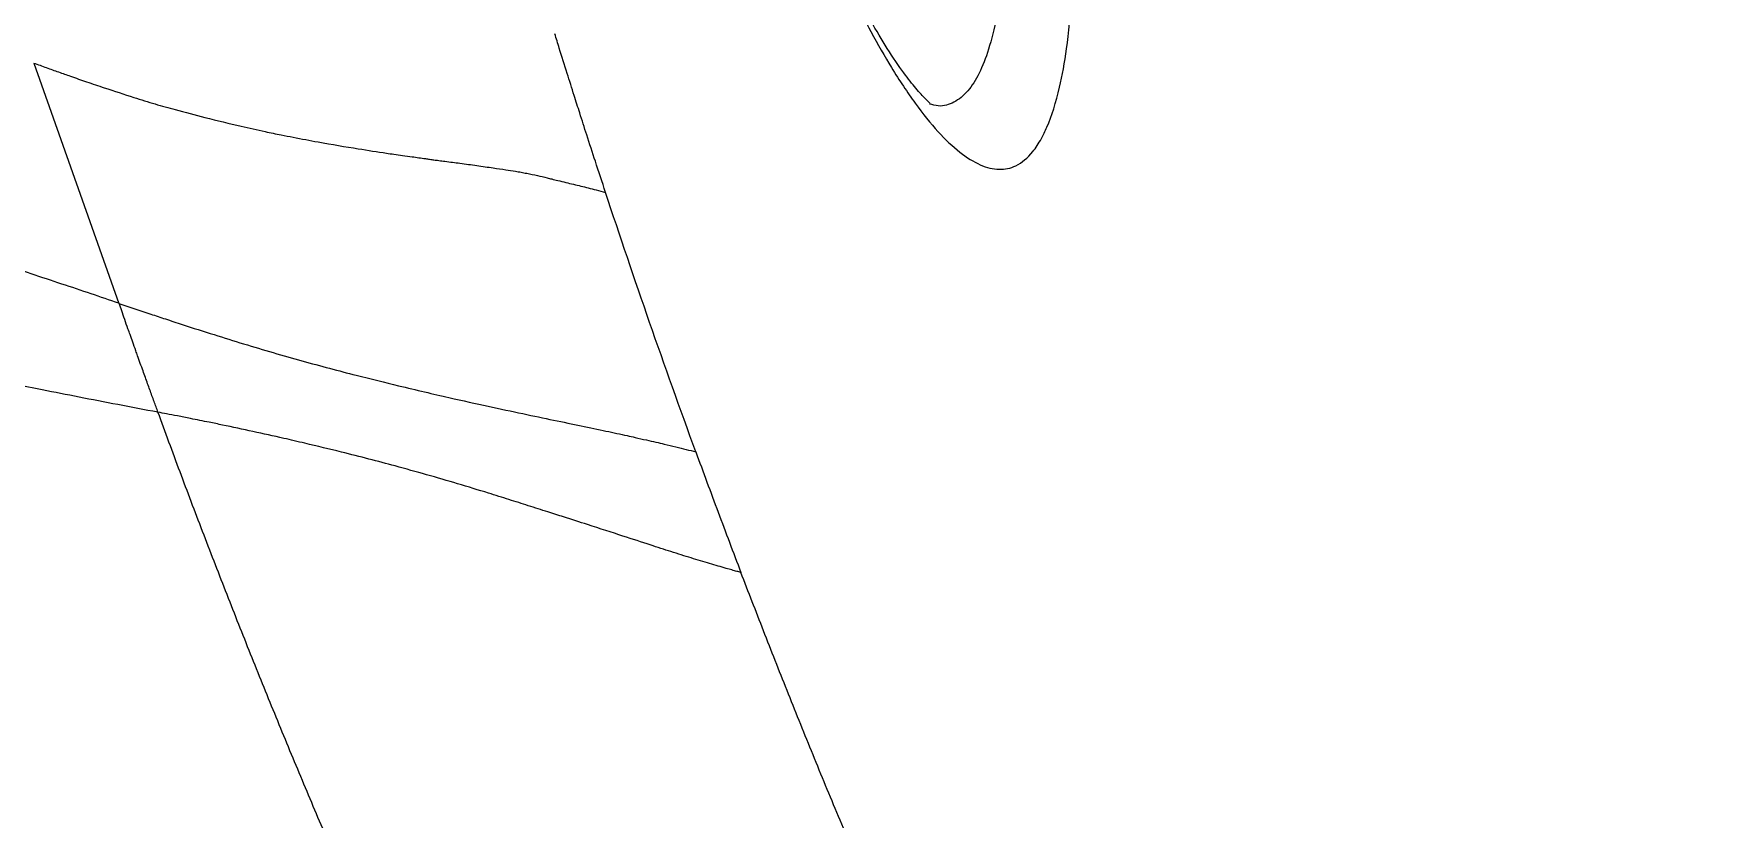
# Model space of a CAD drawing. Extents: x 526 to 610, y 679 to 808.
# Drawn here: x 533.069 to 537.895, y 713.941 to 716.189 of the extents above; entities that cross this region are included whole.
import ezdxf

# ---------------------------------------------------------------- set-up
doc = ezdxf.new("R2010")
doc.units = 0
doc.header["$MEASUREMENT"] = 0
doc.layers.add('1', color=4, linetype='Continuous')

# ---------------------------------------------------------------- blocks, each defined once
blk = doc.blocks.new('JETSETTER LX')
at = {"layer": '1', "color": 3, "linetype": 'Continuous', "lineweight": 25}
blk.add_line((6.9425, 19.2282), (7.1866, 18.5401), dxfattribs=at)
for points, knots in [([(8.8201, 20.9826), (8.8214, 20.9741), (8.824, 20.9569), (8.8281, 20.9312), (8.8322, 20.9056), (8.8365, 20.88), (8.8408, 20.8546), (8.8453, 20.8292), (8.8498, 20.8039), (8.8583, 20.7582), (8.8733, 20.6813), (8.8963, 20.5729), (8.9213, 20.4658), (8.9461, 20.3673), (8.9712, 20.2732), (9.0095, 20.1392), (9.0602, 19.9774), (9.1136, 19.8261), (9.1569, 19.7135), (9.2019, 19.6027), (9.2469, 19.5011), (9.2965, 19.3982), (9.3428, 19.3089), (9.4014, 19.2071), (9.4659, 19.1098), (9.5315, 19.0285), (9.5939, 18.9696), (9.6428, 18.9392), (9.6795, 18.9265), (9.7145, 18.9217), (9.7572, 18.931), (9.7969, 18.964), (9.8252, 19.0066), (9.8524, 19.0627), (9.878, 19.1443), (9.9013, 19.2717), (9.9155, 19.4161), (9.9209, 19.5627), (9.9208, 19.688), (9.9179, 19.8192), (9.9102, 19.9731), (9.8957, 20.1561), (9.8786, 20.3207), (9.8566, 20.4947), (9.8344, 20.6446), (9.8137, 20.7684), (9.7995, 20.8474), (9.7834, 20.9328), (9.7682, 21.0088), (9.7529, 21.0814), (9.7417, 21.1323), (9.7305, 21.1822), (9.7191, 21.2311), (9.7076, 21.2789), (9.696, 21.3257), (9.6881, 21.3563), (9.6842, 21.3715)], [0, 0, 0, 0, 0.003965, 0.007912, 0.01184, 0.01575, 0.019643, 0.023517, 0.027375, 0.031215, 0.044448, 0.062526, 0.080813, 0.093732, 0.108246, 0.124952, 0.157528, 0.187447, 0.203039, 0.218678, 0.249981, 0.264198, 0.28563, 0.312414, 0.343718, 0.3749, 0.406145, 0.437449, 0.453064, 0.46864, 0.4999, 0.535659, 0.556356, 0.5713, 0.611874, 0.642743, 0.678417, 0.71418, 0.733497, 0.749812, 0.785555, 0.812363, 0.839062, 0.863172, 0.892684, 0.907297, 0.919437, 0.928607, 0.94626, 0.954251, 0.962136, 0.969915, 0.97759, 0.985162, 0.992632, 1, 1, 1, 1]), ([(9.5262, 21.2776), (9.5355, 21.2408), (9.5544, 21.1658), (9.5811, 21.0476), (9.6057, 20.9284), (9.6283, 20.8082), (9.649, 20.6867), (9.6708, 20.5428), (9.6918, 20.3804), (9.7067, 20.2353), (9.7157, 20.1233), (9.7213, 20.0409), (9.7256, 19.9579), (9.7293, 19.8538), (9.7305, 19.7273), (9.7268, 19.6104), (9.7204, 19.5213), (9.7142, 19.4604), (9.707, 19.4069), (9.6953, 19.3397), (9.6772, 19.2664), (9.6497, 19.196), (9.6168, 19.1443), (9.5775, 19.1132), (9.5405, 19.1016), (9.5152, 19.1084), (9.5068, 19.1107)], [0, 0, 0, 0, 0.036645, 0.074764, 0.114351, 0.150182, 0.188192, 0.228369, 0.285448, 0.342261, 0.369386, 0.397458, 0.426474, 0.456428, 0.510024, 0.570334, 0.601409, 0.630757, 0.658386, 0.684301, 0.743, 0.798446, 0.853925, 0.912401, 0.970997, 1, 1, 1, 1]), ([(9.5072, 19.111), (9.5079, 19.1111), (9.51, 19.1113), (9.4974, 19.1231), (9.4706, 19.152), (9.4309, 19.2017), (9.388, 19.2649), (9.3403, 19.3445), (9.2964, 19.4262), (9.2527, 19.5147), (9.2058, 19.6181), (9.1495, 19.7548), (9.0938, 19.9056), (9.0414, 20.0629), (8.994, 20.2192), (8.9464, 20.3937), (8.9006, 20.5855), (8.86, 20.7808), (8.8399, 20.9102), (8.8304, 20.9708)], [0, 0, 0, 0, 0.027681, 0.089283, 0.145701, 0.197469, 0.261723, 0.320353, 0.373129, 0.414095, 0.466049, 0.529118, 0.603391, 0.659209, 0.72008, 0.786002, 0.856956, 0.932925, 1, 1, 1, 1]), ([(7.1866, 18.5405), (7.1599, 18.5496), (7.1054, 18.5681), (7.0217, 18.5961), (6.9345, 18.6249), (6.853, 18.6516), (6.7549, 18.6832), (6.6254, 18.7245), (6.4573, 18.7773), (6.2532, 18.8399), (6.0083, 18.9138), (5.7718, 18.984), (5.5647, 19.045), (5.3186, 19.1172), (5.0256, 19.2032), (4.7478, 19.2857), (4.5749, 19.3376), (4.4642, 19.371), (4.3538, 19.4045), (4.2805, 19.4269), (4.2438, 19.4381)], [0, 0, 0, 0, 0.027603, 0.056394, 0.086371, 0.117531, 0.140291, 0.187117, 0.250486, 0.312419, 0.395621, 0.50007, 0.55301, 0.605954, 0.749946, 0.850312, 0.887873, 0.925473, 0.962714, 1, 1, 1, 1]), ([(8.5055, 19.0853), (8.5002, 19.1019), (8.4882, 19.1397), (8.4687, 19.2014), (8.4502, 19.2604), (8.4385, 19.2982), (8.4342, 19.312)], [0, 0, 0, 0, 0.2206284, 0.4999999, 0.8174523, 1, 1, 1, 1]), ([(6.9425, 19.2282), (6.9545, 19.2238), (6.9782, 19.2151), (7.0133, 19.2026), (7.0518, 19.189), (7.0954, 19.1738), (7.1562, 19.1533), (7.2217, 19.1319), (7.2892, 19.1109), (7.3574, 19.092), (7.4406, 19.0702), (7.5264, 19.0493), (7.5982, 19.0332), (7.6472, 19.0231), (7.6982, 19.013), (7.7742, 18.9989), (7.864, 18.9838), (7.9338, 18.973), (7.975, 18.9669), (7.9996, 18.9634), (8.0298, 18.9593), (8.0554, 18.9557), (8.0759, 18.9528), (8.0888, 18.9509), (8.1034, 18.949), (8.1288, 18.9458), (8.1658, 18.941), (8.2124, 18.9346), (8.2559, 18.9284), (8.2921, 18.9231), (8.3182, 18.919), (8.3379, 18.9156), (8.3596, 18.9115), (8.3848, 18.9065), (8.4075, 18.9007), (8.4268, 18.8959), (8.4522, 18.8896), (8.4871, 18.8812), (8.5236, 18.8724), (8.5541, 18.8647), (8.5705, 18.8602), (8.5794, 18.8579)], [0, 0, 0, 0, 0.012601, 0.024943, 0.037027, 0.053465, 0.071625, 0.10251, 0.125002, 0.146659, 0.179326, 0.221178, 0.249981, 0.269712, 0.28499, 0.318092, 0.374973, 0.418391, 0.430617, 0.444841, 0.461066, 0.484395, 0.49219, 0.499986, 0.509159, 0.520957, 0.550862, 0.586574, 0.624988, 0.656288, 0.682168, 0.698693, 0.715203, 0.749981, 0.783727, 0.80088, 0.82288, 0.880588, 0.935499, 0.965291, 1, 1, 1, 1]), ([(8.5794, 18.8579), (8.5697, 18.8875), (8.5516, 18.9424), (8.527, 19.0182), (8.5122, 19.0644), (8.5055, 19.0853)], [0, 0, 0, 0, 0.391458, 0.725066, 1, 1, 1, 1]), ([(7.2982, 18.2286), (7.2598, 18.2359), (7.1844, 18.2501), (7.074, 18.2715), (6.95, 18.296), (6.8124, 18.324), (6.6087, 18.3672), (6.4057, 18.4128), (6.1989, 18.4617), (5.9867, 18.5133), (5.7235, 18.5794), (5.4503, 18.6508), (5.2142, 18.7147), (5.0075, 18.7719), (4.8658, 18.8121), (4.7928, 18.8328)], [0, 0, 0, 0, 0.045552, 0.08919, 0.130914, 0.192583, 0.252682, 0.373108, 0.434673, 0.500002, 0.627162, 0.750463, 0.828603, 0.911781, 1, 1, 1, 1]), ([(7.2982, 18.2286), (7.2964, 18.2337), (7.2926, 18.244), (7.2869, 18.2598), (7.281, 18.2761), (7.2748, 18.293), (7.2663, 18.3167), (7.2545, 18.3493), (7.2433, 18.3807), (7.2335, 18.4081), (7.2263, 18.4283), (7.2188, 18.4493), (7.2111, 18.4711), (7.2031, 18.4939), (7.1945, 18.5182), (7.1892, 18.5333), (7.1866, 18.5405)], [0, 0, 0, 0, 0.046466, 0.094677, 0.144662, 0.19645, 0.250069, 0.363521, 0.500103, 0.545054, 0.625081, 0.695013, 0.750026, 0.840355, 0.923755, 1, 1, 1, 1]), ([(7.1866, 18.5401), (7.1942, 18.5375), (7.2094, 18.5324), (7.2322, 18.5248), (7.2549, 18.5171), (7.284, 18.5074), (7.3216, 18.4949), (7.3823, 18.475), (7.4574, 18.451), (7.5734, 18.415), (7.7124, 18.3745), (7.8604, 18.3355), (8.0018, 18.3007), (8.1282, 18.2712), (8.245, 18.2453), (8.3772, 18.2171), (8.4882, 18.1943), (8.5808, 18.1749), (8.6304, 18.1642), (8.6678, 18.1558), (8.6954, 18.1495), (8.723, 18.1432), (8.751, 18.1367), (8.7801, 18.1298), (8.8102, 18.1224), (8.8288, 18.1175), (8.8379, 18.1151)], [0, 0, 0, 0, 0.007804, 0.015616, 0.023434, 0.03126, 0.0457, 0.062523, 0.094658, 0.125025, 0.187478, 0.249951, 0.303545, 0.374921, 0.437415, 0.499919, 0.624894, 0.688946, 0.749924, 0.775065, 0.81244, 0.845185, 0.874962, 0.918101, 0.959784, 1, 1, 1, 1]), ([(9.9096, 12.9889), (9.8771, 13.0436), (9.8121, 13.1528), (9.715, 13.3158), (9.6189, 13.4776), (9.4887, 13.6973), (9.3334, 13.9609), (9.1483, 14.2797), (8.9735, 14.5871), (8.7974, 14.9052), (8.6287, 15.2199), (8.4809, 15.5068), (8.3557, 15.7583), (8.2488, 15.978), (8.1441, 16.1987), (8.0414, 16.4204), (7.9408, 16.6432), (7.8504, 16.8488), (7.7696, 17.0368), (7.698, 17.2067), (7.6278, 17.3767), (7.559, 17.5468), (7.4917, 17.7171), (7.4257, 17.8874), (7.3611, 18.0578), (7.3192, 18.1718), (7.2982, 18.2286)], [0, 0, 0, 0, 0.03251, 0.06502, 0.097066, 0.128778, 0.19565, 0.253579, 0.317346, 0.376571, 0.439556, 0.499986, 0.541635, 0.583285, 0.62494, 0.666604, 0.70828, 0.749973, 0.781484, 0.812918, 0.844277, 0.875562, 0.906775, 0.937918, 0.968992, 1, 1, 1, 1]), ([(8.9669, 17.7701), (8.963, 17.7712), (8.9546, 17.7734), (8.9406, 17.7773), (8.9229, 17.7822), (8.9018, 17.7883), (8.8694, 17.7978), (8.8257, 17.8111), (8.7691, 17.8289), (8.7048, 17.8496), (8.6271, 17.875), (8.5434, 17.9022), (8.4688, 17.926), (8.4118, 17.944), (8.3598, 17.9607), (8.3032, 17.9786), (8.2367, 17.9995), (8.1588, 18.0233), (8.0695, 18.0493), (7.9605, 18.0796), (7.8442, 18.1097), (7.7349, 18.1362), (7.6498, 18.1558), (7.5713, 18.1733), (7.4996, 18.1886), (7.4398, 18.2009), (7.3968, 18.2096), (7.356, 18.2176), (7.3249, 18.2236), (7.3064, 18.2271), (7.2982, 18.2286)], [0, 0, 0, 0, 0.0180288, 0.0388354, 0.0624197, 0.093709, 0.1249951, 0.1881898, 0.2502187, 0.3071787, 0.3752037, 0.4531934, 0.5000884, 0.5291452, 0.5630822, 0.5948241, 0.6265624, 0.6713143, 0.7134317, 0.7529034, 0.8151043, 0.8546875, 0.8766595, 0.9078415, 0.9379675, 0.9508279, 0.968811, 0.9814939, 0.9918904, 1, 1, 1, 1]), ([(11.077, 13.4623), (11.054, 13.503), (11.0082, 13.5838), (10.94, 13.7043), (10.8725, 13.8233), (10.8059, 13.9409), (10.74, 14.0569), (10.675, 14.1715), (10.6107, 14.2846), (10.5479, 14.3966), (10.4414, 14.5883), (10.2936, 14.8608), (10.108, 15.2156), (9.9551, 15.5191), (9.8326, 15.7694), (9.7389, 15.9651), (9.6484, 16.1581), (9.561, 16.3484), (9.4767, 16.536), (9.3955, 16.7208), (9.3172, 16.9028), (9.2417, 17.0819), (9.169, 17.2581), (9.0991, 17.4314), (9.0318, 17.6016), (8.9884, 17.7144), (8.9669, 17.7701)], [0, 0, 0, 0, 0.029186, 0.058022, 0.086507, 0.114643, 0.142428, 0.169864, 0.196952, 0.223692, 0.250085, 0.333938, 0.417315, 0.500224, 0.546195, 0.591376, 0.635769, 0.679375, 0.722195, 0.764231, 0.805482, 0.84595, 0.885635, 0.924538, 0.96266, 1, 1, 1, 1]), ([(13.518, 17.1694), (13.5094, 17.1673), (13.4916, 17.163), (13.464, 17.1563), (13.4346, 17.1491), (13.3994, 17.1403), (13.3517, 17.128), (13.2764, 17.1082), (13.1818, 17.0819), (13.0396, 17.0397), (12.869, 16.9842), (12.6075, 16.8872), (12.3675, 16.7789), (12.1459, 16.6559), (11.9984, 16.5617), (11.851, 16.4539), (11.7275, 16.3492), (11.5962, 16.2198), (11.4779, 16.0825), (11.3697, 15.9273), (11.3026, 15.8102), (11.2632, 15.7321), (11.2404, 15.6838), (11.2192, 15.6357), (11.1997, 15.5879), (11.1817, 15.5406), (11.1651, 15.4937), (11.155, 15.4623), (11.15, 15.4467)], [0, 0, 0, 0, 0.006972, 0.014506, 0.022603, 0.031262, 0.04366, 0.062536, 0.094873, 0.125109, 0.1877, 0.250297, 0.37545, 0.436108, 0.500512, 0.552997, 0.625449, 0.671488, 0.750283, 0.820626, 0.875088, 0.894266, 0.912999, 0.931288, 0.949132, 0.966532, 0.983488, 1, 1, 1, 1])]:
    blk.add_open_spline(points, degree=3, knots=knots, dxfattribs=at)
for points in [[(8.8379, 18.1151), (8.7478, 18.3613), (8.6616, 18.6089), (8.5794, 18.8579)], [(8.8379, 18.1151), (8.8589, 18.0576), (8.8801, 18.0002), (8.9016, 17.9428)], [(8.9016, 17.9428), (8.9232, 17.8852), (8.9449, 17.8276), (8.9669, 17.7701)]]:
    blk.add_open_spline(points, degree=3, dxfattribs=at)

msp = doc.modelspace()

# ---------------------------------------------------------------- block references
at = {"layer": '1'}
msp.add_blockref('JETSETTER LX', (526.127, 696.8772), dxfattribs=at)

doc.saveas('drawing.dxf')
